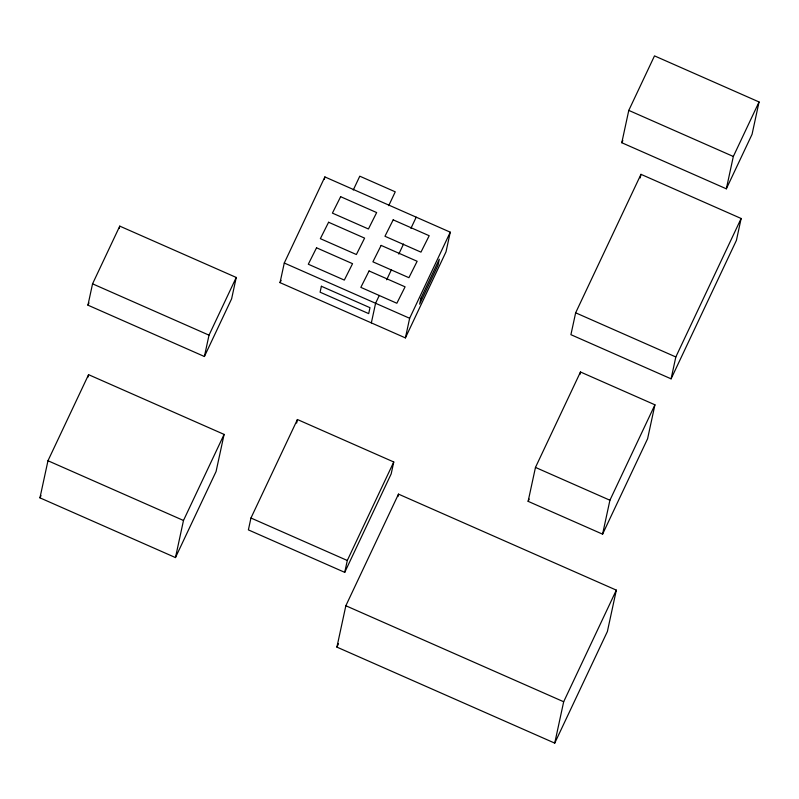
<?xml version="1.0" encoding="UTF-8"?>
<svg xmlns="http://www.w3.org/2000/svg" width="799" height="799" viewBox="0 0 799 799"><rect width="100%" height="100%" fill="white"/><g stroke="black" fill="none" stroke-linecap="round" stroke-linejoin="round"><path stroke-width="1.2" d="M39.95 497.847L47.97 460.743L88.579 374.671L224.1 434.406L216.08 471.5L175.47 557.572L39.95 497.847L41.009 495.61M87.94 305.168L92.554 283.825L119.77 226.127L236.244 277.453L231.62 298.806L204.404 356.504L87.94 305.168L88.989 302.951M119.261 228.494L119.77 226.127M88.06 377.068L88.579 374.671M204.404 356.504L209.018 335.161L236.244 277.453M175.47 557.572L183.49 520.479L224.1 434.406M280.03 282.636L284.274 263.021L324.883 176.929L450.256 232.179L446.022 251.795L405.403 337.897L280.03 282.636L281.088 280.399M250.956 518.012L248.389 529.887L344.729 572.354L391.19 473.857L393.757 461.982L297.418 419.515L250.956 518.012L347.295 560.479L344.729 572.354M324.384 179.236L324.883 176.929M296.649 423.08L297.418 419.515M371.345 322.886L375.59 303.27L379.285 295.45M336.908 647.11L345.847 605.742L398.501 494.122L616.329 590.131L607.39 631.5L554.736 743.12L336.908 647.11L338.496 643.724M405.403 337.897L409.647 318.282L450.256 232.179M397.982 496.559L398.501 494.122M528.129 501.343L535.47 467.415L580.483 371.994L654.93 404.803L647.599 438.741L602.586 534.161L528.129 501.343L529.188 499.095M575.65 312.808L570.915 334.681L671.09 378.836L736.418 240.359L741.142 218.487L640.978 174.332L575.65 312.808L675.824 356.963L671.09 378.836M621.792 142.731L628.783 110.392L654.501 55.88L759.05 101.962L752.059 134.302L726.341 188.814L621.792 142.731L622.84 140.504M579.964 374.411L580.483 371.994M640.189 177.977L640.978 174.332M554.736 743.12L563.675 701.752L616.329 590.131M602.586 534.161L609.917 500.234L654.93 404.803M726.341 188.814L733.332 156.474L759.05 101.962M353.268 190.012L359.78 176.189L395.255 191.83L388.733 205.653M386.666 279.79L391.41 269.732M398.801 254.072L403.545 244.015M410.926 228.354L416.209 217.178M347.295 560.479L393.757 461.982M675.824 356.963L741.142 218.487M628.783 110.392L733.332 156.474M284.274 263.021L409.647 318.282M535.47 467.415L609.917 500.234M92.554 283.825L209.018 335.161M47.97 460.743L183.49 520.479M345.847 605.742L563.675 701.752M321.378 286.262L320.099 292.194L368.699 313.617L369.977 307.685L321.378 286.262M420.903 298.277L419.635 304.159L438.052 265.118L439.32 259.236L420.903 298.277M340.644 196.694L332.414 213.113L368.429 228.983L376.659 212.564L340.644 196.694M328.589 222.252L320.359 238.661L356.374 254.531L364.604 238.122L328.589 222.252M316.534 247.8L308.304 264.219L344.319 280.089L352.549 263.68L316.534 247.8M393.188 219.855L384.958 236.264L420.963 252.134L429.193 235.725L393.188 219.855M381.133 245.403L372.903 261.822L408.908 277.692L417.138 261.273L381.133 245.403M369.078 270.961L360.838 287.37L396.853 303.25L405.083 286.831L369.078 270.961"/></g></svg>
